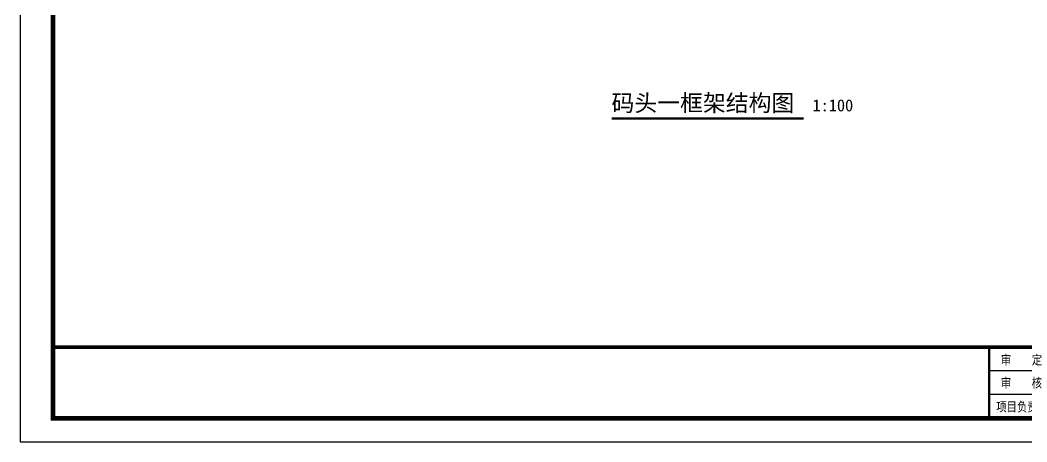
# Model space of a CAD drawing. Extents: x 343640352 to 343860175, y 671810750 to 672046431.
# Drawn here: x 343743715 to 343775659, y 671908190 to 671921562 of the extents above; entities that cross this region are included whole.
import ezdxf

# ---------------------------------------------------------------- set-up
doc = ezdxf.new("R2010")
doc.units = 0
doc.header["$LTSCALE"] = 1000
doc.layers.add('DIM_SYMB', color=3, linetype='Continuous')
doc.layers.add('PUB_TEXT', color=7, linetype='Continuous')
doc.styles.add('-宋体', font='', dxfattribs={"width": 0.8})
doc.styles.add('_TCH_DIM', font='SIMPLEX.shx', dxfattribs={"width": 0.7, "bigfont": 'GBCBIG.shx'})
doc.styles.get("Standard").update_dxf_attribs({"font": ''})
doc.styles.add('图框', font='')
doc.styles.add('黑体', font='simhei.ttf', dxfattribs={"width": 0.8})
doc.styles.get('-宋体').set_extended_font_data('SimSun')
doc.styles.get('Standard').set_extended_font_data('SimSun')
doc.styles.get('图框').set_extended_font_data('SimSun')

# ---------------------------------------------------------------- blocks, each defined once
blk = doc.blocks.new('$TITLEBLK$00000187')
for p, q in [((-136, 10), (-210, 10)), ((-136, 5), (-210, 5))]:
    blk.add_line(p, q)
for points, const_width in [([(-408.03, 0), (-408.03, 15), (0, 15)], 0.8), ([(-210, 0), (-210, 15)], 0.5)]:
    blk.add_lwpolyline(points, dxfattribs=dict(const_width=const_width))
at = {"style": '图框', "width": 0.8}
for s, p in [('审    定', (-207.53, 11.34)), ('审    核', (-207.55, 6.48)), ('项目负责人', (-208.49, 1.42))]:
    blk.add_text(s, height=2, dxfattribs=at).set_placement(p)
for tag, p in [('审定人', (-193.68, 10.95)), ('校对', (-155.51, 10.92)), ('审核人', (-193.68, 6.03)), ('设计负责人', (-158.64, 6.23)), ('项目负责人', (-195.69, 1.11)), ('设计人', (-156.48, 1.18))]:
    blk.add_attdef(tag, p, '', height=3)
for tag, p, height, style, width in [('阶段', (-12.96, 10.81), 2.5, '黑体', 0.8), ('图名', (-73.67, 6.22), 3, '-宋体', 0.8), ('日期', (-12.96, 5.8), 2.5, '黑体', 0.8), ('图号', (-31.44, 2.55), 3, '_TCH_DIM', 0.7), ('比例', (-12.96, 1.14), 2.5, '黑体', 0.8)]:
    blk.add_attdef(tag, p, '', height=height, dxfattribs=dict(style=style, width=width))
blk = doc.blocks.new('rgthtyjyuk')
blk.add_lwpolyline([(0, 0), (420, 0), (420, 297), (0, 297)], close=True)
at = {"const_width": 1}
blk.add_lwpolyline([(6.97, 5), (415, 5), (415, 292), (6.97, 292)], close=True, dxfattribs=at)
at = {"const_width": 0.8}
blk.add_lwpolyline([(415, 20), (6.97, 20)], dxfattribs=at)

msp = doc.modelspace()

# ---------------------------------------------------------------- linework, layer by layer
at = {"layer": 'DIM_SYMB', "const_width": 70}
msp.add_lwpolyline([(343762479.8, 671918441.4), (343768577.2, 671918441.4)], dxfattribs=at)

# ---------------------------------------------------------------- block references
at = {"xscale": 150, "yscale": 150, "zscale": 150}
for name, p in [('rgthtyjyuk', (343743714.6, 671908190)), ('$TITLEBLK$00000187', (343805964.6, 671908940))]:
    msp.add_blockref(name, p, dxfattribs=at)

# ---------------------------------------------------------------- texts
at = {"layer": 'PUB_TEXT', "color": 7}
for s, height, p in [('码头一框架结构图', 531.65, (343762479.8, 671918670)), ('1:100', 379.75, (343768857.2, 671918670))]:
    msp.add_text(s, height=height, dxfattribs=at).set_placement(p)

doc.saveas('drawing.dxf')
